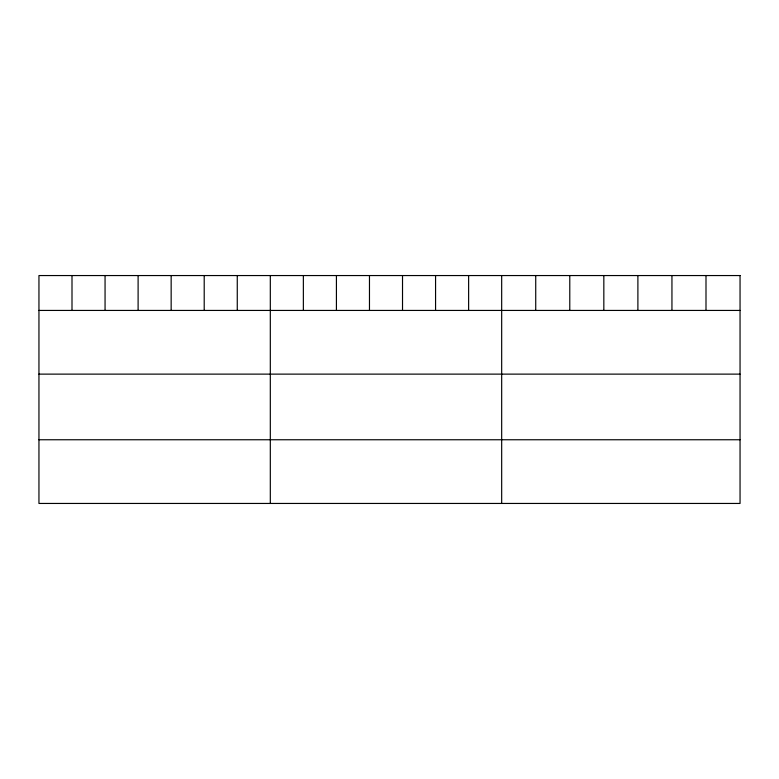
<?xml version="1.0" encoding="UTF-8"?>
<svg xmlns="http://www.w3.org/2000/svg" width="779" height="779" viewBox="0 0 779 779"><rect width="100%" height="100%" fill="white"/><g stroke="black" fill="none" stroke-linecap="round" stroke-linejoin="round"><path stroke-width="1.17" d="M38.95 310.432L740.05 310.432M38.95 374.124L740.05 374.124M38.95 439.755L740.05 439.755M705.998 275.552L705.998 310.432M671.946 275.552L671.946 310.432M637.894 275.552L637.894 310.432M603.832 275.552L603.832 310.432M569.78 275.552L569.78 310.432M535.728 275.552L535.728 310.432M501.676 275.552L501.676 503.448M468.627 275.552L468.627 310.432M435.568 275.552L435.568 310.432M402.519 275.552L402.519 310.432M369.47 275.552L369.47 310.432M336.421 275.552L336.421 310.432M303.362 275.552L303.362 310.432M270.313 275.552L270.313 503.448M237.264 275.552L237.264 310.432M204.205 275.552L204.205 310.432M171.156 275.552L171.156 310.432M138.107 275.552L138.107 310.432M105.058 275.552L105.058 310.432M71.999 275.552L71.999 310.432M740.05 275.552L38.95 275.552L38.95 503.448L740.05 503.448L740.05 275.552"/></g></svg>
